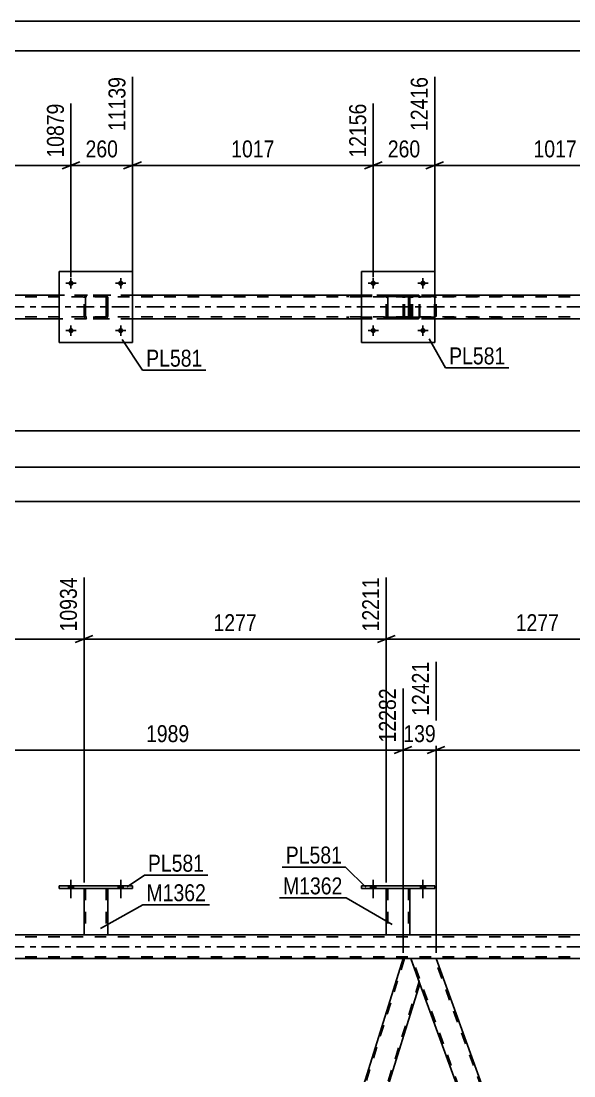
# Model space of a CAD drawing. Header units: millimetres. Extents: x 0 to 841, y 0 to 594.
# Drawn here: x 476.1 to 569.5, y 415.7 to 594 of the extents above; entities that cross this region are included whole.
import ezdxf

# ---------------------------------------------------------------- set-up
doc = ezdxf.new("R2010")
doc.units = ezdxf.units.MM
doc.linetypes.add('DXK_LINE_DOT2', pattern=[3.9198, 1.9599, -1.9599])
doc.linetypes.add('DXK_LINE_DOT3', pattern=[5.9187, 2.979, -0.9799, 0.9799, -0.9799])
doc.styles.add('Arial Narrow', font='ARIALN.TTF', dxfattribs={"height": 0.2})

# ---------------------------------------------------------------- blocks, each defined once
blk = doc.blocks.new('Unknown-103609051-1133')
at = {"color": 5, "linetype": 'Continuous'}
for p, q in [((841, 594), (0, 594)), ((836, 589), (5, 589))]:
    blk.add_line(p, q, dxfattribs=at)
blk = doc.blocks.new('Bolt-103609051-5529 - 5463')
at = {"linetype": 'Continuous'}
for points in [[(536.06, 541.69, -1), (535.18, 541.69, -1)], [(544.46, 541.69, -1), (543.58, 541.69, -1)]]:
    blk.add_hatch(color=1, dxfattribs=at).paths.add_polyline_path(points)
at = {"color": 1, "linetype": 'Continuous'}
for p, q in [((535.62, 542.57), (535.62, 540.81)), ((544.02, 542.57), (544.02, 540.81)), ((534.74, 541.69), (536.5, 541.69)), ((543.14, 541.69), (544.9, 541.69))]:
    blk.add_line(p, q, dxfattribs=at)
blk = doc.blocks.new('Bolt-103609051-5528 - 5463')
at = {"linetype": 'Continuous'}
for points in [[(536.06, 549.69, -1), (535.18, 549.69, -1)], [(544.46, 549.69, -1), (543.58, 549.69, -1)]]:
    blk.add_hatch(color=1, dxfattribs=at).paths.add_polyline_path(points)
at = {"color": 1, "linetype": 'Continuous'}
for p, q in [((534.74, 549.69), (536.5, 549.69)), ((535.62, 550.57), (535.62, 548.81)), ((543.14, 549.69), (544.9, 549.69)), ((544.02, 550.57), (544.02, 548.81))]:
    blk.add_line(p, q, dxfattribs=at)
blk = doc.blocks.new('Bolt-103609051-5530 - 5463')
at = {"linetype": 'Continuous'}
for points in [[(484.98, 549.69, -1), (484.1, 549.69, -1)], [(493.38, 549.69, -1), (492.5, 549.69, -1)]]:
    blk.add_hatch(color=1, dxfattribs=at).paths.add_polyline_path(points)
at = {"color": 1, "linetype": 'Continuous'}
for p, q in [((483.66, 549.69), (485.42, 549.69)), ((484.54, 550.57), (484.54, 548.81)), ((492.06, 549.69), (493.82, 549.69)), ((492.94, 550.57), (492.94, 548.81))]:
    blk.add_line(p, q, dxfattribs=at)
blk = doc.blocks.new('Bolt-103609051-5531 - 5463')
at = {"linetype": 'Continuous'}
for points in [[(484.98, 541.69, -1), (484.1, 541.69, -1)], [(493.38, 541.69, -1), (492.5, 541.69, -1)]]:
    blk.add_hatch(color=1, dxfattribs=at).paths.add_polyline_path(points)
at = {"color": 1, "linetype": 'Continuous'}
for p, q in [((484.54, 542.57), (484.54, 540.81)), ((492.94, 542.57), (492.94, 540.81)), ((483.66, 541.69), (485.42, 541.69)), ((492.06, 541.69), (493.82, 541.69))]:
    blk.add_line(p, q, dxfattribs=at)
blk = doc.blocks.new('Part-103609051-5641 - 5463')
at = {"color": 7, "linetype": 'DXK_LINE_DOT2'}
for p, q in [((543.25, 547.69), (531.09, 547.69)), ((543.25, 547.45), (531.09, 547.45)), ((540.69, 547.4), (540.65, 547.21)), ((540.92, 547.3), (540.98, 547.38)), ((541.15, 547.69), (540.96, 547.66)), ((540.98, 547.38), (541.06, 547.43)), ((541.06, 547.43), (541.15, 547.45)), ((541.97, 547.45), (541.97, 547.69)), ((543.35, 547.66), (543.25, 547.69)), ((543.25, 547.45), (543.3, 547.43)), ((543.3, 547.43), (543.34, 547.38)), ((543.34, 547.38), (543.37, 547.3)), ((543.44, 547.55), (543.35, 547.66)), ((543.5, 547.4), (543.44, 547.55)), ((543.52, 547.21), (543.5, 547.4)), ((540.65, 544.17), (540.65, 547.21)), ((540.9, 547.21), (540.92, 547.3)), ((540.9, 544.17), (540.9, 547.21)), ((543.37, 547.3), (543.38, 547.21)), ((543.38, 544.17), (543.38, 547.21)), ((543.52, 544.17), (543.52, 547.21)), ((543.25, 543.93), (531.09, 543.93)), ((540.65, 544.17), (540.69, 543.99)), ((540.92, 544.08), (540.9, 544.17)), ((540.98, 544), (540.92, 544.08)), ((541.06, 543.95), (540.98, 544)), ((541.15, 543.93), (541.06, 543.95)), ((541.97, 543.69), (541.97, 543.93)), ((543.3, 543.95), (543.25, 543.93)), ((543.34, 544), (543.3, 543.95)), ((543.37, 544.08), (543.34, 544)), ((543.35, 543.73), (543.44, 543.83)), ((543.38, 544.17), (543.37, 544.08)), ((543.44, 543.83), (543.5, 543.99)), ((543.5, 543.99), (543.52, 544.17)), ((543.25, 543.69), (531.09, 543.69)), ((540.96, 543.73), (541.15, 543.69)), ((543.25, 543.69), (543.35, 543.73))]:
    blk.add_line(p, q, dxfattribs=at)
for centre, start, end in [((541.14, 547.2), 111.194, 156.1505), ((541.14, 544.19), 203.8495, 248.806)]:
    blk.add_arc(centre, 0.492, start, end, dxfattribs=at)
blk = doc.blocks.new('Part-103609051-5609 - 5463')
at = {"color": 2, "linetype": 'Continuous'}
for p, q in [((533.62, 551.69), (533.62, 539.69)), ((533.62, 551.69), (546.02, 551.69)), ((546.02, 551.69), (546.02, 539.69)), ((533.62, 539.69), (546.02, 539.69))]:
    blk.add_line(p, q, dxfattribs=at)
blk = doc.blocks.new('Part-103609051-5610 - 5463')
at = {"color": 7, "linetype": 'DXK_LINE_DOT2'}
for p, q in [((537.82, 547.21), (537.86, 547.4)), ((537.86, 547.4), (537.82, 547.21)), ((538.08, 547.3), (538.13, 547.38)), ((538.13, 547.38), (538.08, 547.3)), ((538.12, 547.66), (538.3, 547.69)), ((538.3, 547.69), (538.12, 547.66)), ((538.13, 547.38), (538.21, 547.43)), ((538.21, 547.43), (538.13, 547.38)), ((538.3, 547.45), (538.21, 547.43)), ((541.34, 547.69), (538.3, 547.69)), ((541.34, 547.45), (538.3, 547.45)), ((541.34, 547.69), (541.52, 547.66)), ((541.52, 547.66), (541.34, 547.69)), ((541.34, 547.45), (541.43, 547.43)), ((541.43, 547.43), (541.51, 547.38)), ((541.51, 547.38), (541.43, 547.43)), ((541.51, 547.38), (541.56, 547.3)), ((541.56, 547.3), (541.51, 547.38)), ((541.78, 547.4), (541.82, 547.21)), ((541.82, 547.21), (541.78, 547.4)), ((537.82, 544.17), (537.82, 547.21)), ((537.82, 547.21), (537.82, 547.21)), ((537.82, 544.17), (537.82, 547.21)), ((538.06, 547.21), (538.08, 547.3)), ((538.08, 547.3), (538.06, 547.21)), ((538.06, 544.17), (538.06, 547.21)), ((538.06, 547.21), (538.06, 547.21)), ((538.06, 547.21), (538.06, 544.17)), ((541.56, 547.3), (541.58, 547.21)), ((541.58, 547.21), (541.56, 547.3)), ((541.58, 544.17), (541.58, 547.21)), ((541.58, 547.21), (541.58, 547.21)), ((541.58, 547.21), (541.58, 544.17)), ((541.82, 544.17), (541.82, 547.21)), ((541.82, 547.21), (541.82, 547.21)), ((541.82, 547.21), (541.82, 544.17)), ((537.82, 544.17), (537.82, 544.17)), ((537.86, 543.99), (537.82, 544.17)), ((537.82, 544.17), (537.86, 543.99)), ((538.06, 544.17), (538.06, 544.17)), ((538.08, 544.08), (538.06, 544.17)), ((538.06, 544.17), (538.08, 544.08)), ((538.13, 544), (538.08, 544.08)), ((538.08, 544.08), (538.13, 544)), ((538.21, 543.95), (538.13, 544)), ((538.13, 544), (538.21, 543.95)), ((538.3, 543.93), (538.21, 543.95)), ((541.34, 543.93), (538.3, 543.93)), ((541.43, 543.95), (541.34, 543.93)), ((541.51, 544), (541.43, 543.95)), ((541.43, 543.95), (541.51, 544)), ((541.56, 544.08), (541.51, 544)), ((541.51, 544), (541.56, 544.08)), ((541.58, 544.17), (541.56, 544.08)), ((541.56, 544.08), (541.58, 544.17)), ((541.58, 544.17), (541.58, 544.17)), ((541.82, 544.17), (541.78, 543.99)), ((541.78, 543.99), (541.82, 544.17)), ((541.82, 544.17), (541.82, 544.17)), ((538.3, 543.69), (538.12, 543.73)), ((538.12, 543.73), (538.3, 543.69)), ((541.34, 543.69), (538.3, 543.69)), ((541.52, 543.73), (541.34, 543.69)), ((541.34, 543.69), (541.52, 543.73))]:
    blk.add_line(p, q, dxfattribs=at)
at = {"color": 7, "linetype": 'DXK_LINE_DOT3'}
blk.add_line((539.82, 545.69), (539.82, 545.69), dxfattribs=at)
at = {"color": 7, "linetype": 'DXK_LINE_DOT2'}
for centre, start, end in [((538.3, 547.21), 112.5, 157.5), ((538.3, 547.21), 112.5, 157.5), ((541.34, 547.21), 22.5, 67.5), ((541.34, 547.21), 22.5, 67.5), ((538.3, 544.17), 202.5, 247.5), ((538.3, 544.17), 202.5, 247.5), ((541.34, 544.17), 292.5, 337.5), ((541.34, 544.17), 292.5, 337.5)]:
    blk.add_arc(centre, 0.48, start, end, dxfattribs=at)
blk = doc.blocks.new('Part-103609051-5615 - 5463')
at = {"color": 2, "linetype": 'Continuous'}
for p, q in [((482.54, 551.69), (482.54, 539.69)), ((482.54, 551.69), (494.94, 551.69)), ((494.94, 551.69), (494.94, 539.69)), ((482.54, 539.69), (494.94, 539.69))]:
    blk.add_line(p, q, dxfattribs=at)
blk = doc.blocks.new('Part-103609051-5616 - 5463')
at = {"color": 7, "linetype": 'DXK_LINE_DOT2'}
for p, q in [((486.74, 547.21), (486.78, 547.4)), ((486.78, 547.4), (486.74, 547.21)), ((487, 547.3), (487.05, 547.38)), ((487.05, 547.38), (487, 547.3)), ((487.04, 547.66), (487.22, 547.69)), ((487.22, 547.69), (487.04, 547.66)), ((487.05, 547.38), (487.13, 547.43)), ((487.13, 547.43), (487.05, 547.38)), ((487.22, 547.45), (487.13, 547.43)), ((490.26, 547.69), (487.22, 547.69)), ((490.26, 547.45), (487.22, 547.45)), ((490.26, 547.69), (490.44, 547.66)), ((490.44, 547.66), (490.26, 547.69)), ((490.26, 547.45), (490.35, 547.43)), ((490.35, 547.43), (490.43, 547.38)), ((490.43, 547.38), (490.35, 547.43)), ((490.43, 547.38), (490.48, 547.3)), ((490.48, 547.3), (490.43, 547.38)), ((490.7, 547.4), (490.74, 547.21)), ((490.74, 547.21), (490.7, 547.4)), ((486.74, 544.17), (486.74, 547.21)), ((486.74, 547.21), (486.74, 547.21)), ((486.74, 544.17), (486.74, 547.21)), ((486.98, 547.21), (487, 547.3)), ((487, 547.3), (486.98, 547.21)), ((486.98, 544.17), (486.98, 547.21)), ((486.98, 547.21), (486.98, 547.21)), ((486.98, 547.21), (486.98, 544.17)), ((490.48, 547.3), (490.5, 547.21)), ((490.5, 547.21), (490.48, 547.3)), ((490.5, 544.17), (490.5, 547.21)), ((490.5, 547.21), (490.5, 547.21)), ((490.5, 547.21), (490.5, 544.17)), ((490.74, 544.17), (490.74, 547.21)), ((490.74, 547.21), (490.74, 547.21)), ((490.74, 547.21), (490.74, 544.17)), ((486.74, 544.17), (486.74, 544.17)), ((486.78, 543.99), (486.74, 544.17)), ((486.74, 544.17), (486.78, 543.99)), ((486.98, 544.17), (486.98, 544.17)), ((487, 544.08), (486.98, 544.17)), ((486.98, 544.17), (487, 544.08)), ((487.05, 544), (487, 544.08)), ((487, 544.08), (487.05, 544)), ((487.13, 543.95), (487.05, 544)), ((487.05, 544), (487.13, 543.95)), ((487.22, 543.93), (487.13, 543.95)), ((490.26, 543.93), (487.22, 543.93)), ((490.35, 543.95), (490.26, 543.93)), ((490.43, 544), (490.35, 543.95)), ((490.35, 543.95), (490.43, 544)), ((490.48, 544.08), (490.43, 544)), ((490.43, 544), (490.48, 544.08)), ((490.5, 544.17), (490.48, 544.08)), ((490.48, 544.08), (490.5, 544.17)), ((490.5, 544.17), (490.5, 544.17)), ((490.74, 544.17), (490.7, 543.99)), ((490.7, 543.99), (490.74, 544.17)), ((490.74, 544.17), (490.74, 544.17)), ((487.22, 543.69), (487.04, 543.73)), ((487.04, 543.73), (487.22, 543.69)), ((490.26, 543.69), (487.22, 543.69)), ((490.44, 543.73), (490.26, 543.69)), ((490.26, 543.69), (490.44, 543.73))]:
    blk.add_line(p, q, dxfattribs=at)
at = {"color": 7, "linetype": 'DXK_LINE_DOT3'}
blk.add_line((488.74, 545.69), (488.74, 545.69), dxfattribs=at)
at = {"color": 7, "linetype": 'DXK_LINE_DOT2'}
for centre, start, end in [((487.22, 547.21), 112.5, 157.5), ((487.22, 547.21), 112.5, 157.5), ((490.26, 547.21), 22.5, 67.5), ((490.26, 547.21), 22.5, 67.5), ((487.22, 544.17), 202.5, 247.5), ((487.22, 544.17), 202.5, 247.5), ((490.26, 544.17), 292.5, 337.5), ((490.26, 544.17), 292.5, 337.5)]:
    blk.add_arc(centre, 0.48, start, end, dxfattribs=at)
blk = doc.blocks.new('Part-103609051-5670 - 5463')
at = {"color": 7, "linetype": 'DXK_LINE_DOT2'}
for p, q in [((542.01, 547.4), (541.97, 547.21)), ((542.24, 547.3), (542.3, 547.38)), ((542.48, 547.69), (542.29, 547.66)), ((542.3, 547.38), (542.38, 547.43)), ((542.38, 547.43), (542.48, 547.45)), ((557.47, 547.69), (542.48, 547.69)), ((557.47, 547.45), (542.48, 547.45)), ((545.91, 547.66), (545.72, 547.69)), ((545.72, 547.45), (545.81, 547.43)), ((545.81, 547.43), (545.9, 547.38)), ((545.9, 547.38), (545.95, 547.3)), ((546.2, 547.35), (546.19, 547.4)), ((546.23, 547.21), (546.2, 547.35)), ((541.97, 544.17), (541.97, 547.21)), ((542.23, 547.21), (542.24, 547.3)), ((542.23, 544.17), (542.23, 547.21)), ((545.95, 547.3), (545.97, 547.21)), ((545.97, 544.17), (545.97, 547.21)), ((546.23, 544.17), (546.23, 547.21)), ((541.97, 544.17), (542.01, 543.99)), ((542.24, 544.08), (542.23, 544.17)), ((542.3, 544), (542.24, 544.08)), ((542.38, 543.95), (542.3, 544)), ((542.48, 543.93), (542.38, 543.95)), ((557.47, 543.93), (542.48, 543.93)), ((545.81, 543.95), (545.72, 543.93)), ((545.9, 544), (545.81, 543.95)), ((545.95, 544.08), (545.9, 544)), ((545.97, 544.17), (545.95, 544.08)), ((546.19, 543.99), (546.21, 544.09)), ((546.21, 544.09), (546.23, 544.17)), ((542.29, 543.73), (542.48, 543.69)), ((557.47, 543.69), (542.48, 543.69)), ((545.72, 543.69), (545.91, 543.73))]:
    blk.add_line(p, q, dxfattribs=at)
for centre, start, end in [((542.46, 547.19), 110.7583, 155.6801), ((545.74, 547.19), 24.3199, 69.2417), ((542.46, 544.19), 204.3199, 249.2417)]:
    blk.add_arc(centre, 0.496, start, end, dxfattribs=at)
blk = doc.blocks.new('Part-103609051-5702 - 5463')
at = {"color": 7, "linetype": 'DXK_LINE_DOT2'}
for p, q in [((608.1, 547.37), (106.7, 547.37)), ((597.1, 547.69), (176.06, 547.69)), ((494.94, 547.69), (482.54, 547.69)), ((546.02, 547.69), (533.62, 547.69)), ((608.1, 544.01), (106.7, 544.01)), ((494.94, 543.69), (482.54, 543.69)), ((546.02, 543.69), (533.62, 543.69))]:
    blk.add_line(p, q, dxfattribs=at)
at = {"color": 2, "linetype": 'Continuous'}
for p, q in [((482.54, 547.69), (443.86, 547.69)), ((533.62, 547.69), (494.94, 547.69)), ((584.7, 547.69), (546.02, 547.69)), ((482.54, 543.69), (443.86, 543.69)), ((533.62, 543.69), (494.94, 543.69)), ((584.7, 543.69), (546.02, 543.69))]:
    blk.add_line(p, q, dxfattribs=at)
at = {"color": 7, "linetype": 'DXK_LINE_DOT3'}
blk.add_line((106.7, 545.69), (608.1, 545.69), dxfattribs=at)
blk = doc.blocks.new('Part-103609051-3902 - 3646')
at = {"color": 2, "linetype": 'Continuous'}
for p, q in [((482.54, 447.85), (482.54, 447.37)), ((494.94, 447.85), (482.54, 447.85)), ((494.94, 447.37), (494.94, 447.85)), ((482.54, 447.37), (494.94, 447.37))]:
    blk.add_line(p, q, dxfattribs=at)
blk = doc.blocks.new('Bolt-103609051-3690 - 3646')
at = {"linetype": 'Continuous'}
for points in [[(484.1, 447.37), (484.98, 447.37), (484.98, 447.85), (484.1, 447.85)], [(492.5, 447.37), (493.38, 447.37), (493.38, 447.85), (492.5, 447.85)]]:
    blk.add_hatch(color=1, dxfattribs=at).paths.add_polyline_path(points)
at = {"color": 1, "linetype": 'Continuous'}
for p, q in [((484.1, 447.85), (484.1, 447.37)), ((484.54, 448.85), (484.54, 445.73)), ((484.98, 447.85), (484.98, 447.37)), ((492.5, 447.85), (492.5, 447.37)), ((492.94, 448.85), (492.94, 445.73)), ((493.38, 447.85), (493.38, 447.37))]:
    blk.add_line(p, q, dxfattribs=at)
blk = doc.blocks.new('Bolt-103609051-3691 - 3646')
at = {"linetype": 'Continuous'}
for points in [[(484.1, 447.37), (484.98, 447.37), (484.98, 447.85), (484.1, 447.85)], [(492.5, 447.37), (493.38, 447.37), (493.38, 447.85), (492.5, 447.85)]]:
    blk.add_hatch(color=1, dxfattribs=at).paths.add_polyline_path(points)
at = {"color": 1, "linetype": 'Continuous'}
for p, q in [((484.1, 447.85), (484.1, 447.37)), ((484.54, 448.85), (484.54, 445.73)), ((484.98, 447.85), (484.98, 447.37)), ((492.5, 447.85), (492.5, 447.37)), ((492.94, 448.85), (492.94, 445.73)), ((493.38, 447.85), (493.38, 447.37))]:
    blk.add_line(p, q, dxfattribs=at)
blk = doc.blocks.new('Bolt-103609051-3692 - 3646')
at = {"linetype": 'Continuous'}
for points in [[(535.18, 447.37), (536.06, 447.37), (536.06, 447.85), (535.18, 447.85)], [(543.58, 447.37), (544.46, 447.37), (544.46, 447.85), (543.58, 447.85)]]:
    blk.add_hatch(color=1, dxfattribs=at).paths.add_polyline_path(points)
at = {"color": 1, "linetype": 'Continuous'}
for p, q in [((535.18, 447.85), (535.18, 447.37)), ((535.62, 448.85), (535.62, 445.73)), ((536.06, 447.85), (536.06, 447.37)), ((543.58, 447.85), (543.58, 447.37)), ((544.02, 448.85), (544.02, 445.73)), ((544.46, 447.85), (544.46, 447.37))]:
    blk.add_line(p, q, dxfattribs=at)
blk = doc.blocks.new('Part-103609051-3757 - 3646')
at = {"color": 7, "linetype": 'DXK_LINE_DOT2'}
for p, q in [((537.82, 447.38), (541.82, 447.38)), ((537.82, 447.37), (537.82, 447.38)), ((537.82, 447.38), (537.82, 447.37)), ((538.06, 447.38), (538.06, 439.53)), ((541.58, 447.38), (541.58, 439.53)), ((541.82, 447.38), (541.82, 447.37)), ((541.82, 447.37), (541.82, 447.38)), ((541.52, 439.53), (541.56, 439.53)), ((541.52, 439.53), (541.56, 439.53)), ((541.56, 439.53), (541.58, 439.53)), ((541.56, 439.53), (541.58, 439.53))]:
    blk.add_line(p, q, dxfattribs=at)
at = {"color": 2, "linetype": 'Continuous'}
for p, q in [((537.82, 447.37), (537.82, 439.53)), ((541.82, 447.37), (541.82, 439.53)), ((537.82, 439.53), (541.82, 439.53))]:
    blk.add_line(p, q, dxfattribs=at)
blk = doc.blocks.new('Part-103609051-3762 - 3646')
at = {"color": 2, "linetype": 'Continuous'}
for p, q in [((533.62, 447.85), (533.62, 447.37)), ((546.02, 447.85), (533.62, 447.85)), ((546.02, 447.37), (546.02, 447.85)), ((533.62, 447.37), (546.02, 447.37))]:
    blk.add_line(p, q, dxfattribs=at)
blk = doc.blocks.new('Bolt-103609051-3815 - 3646')
at = {"linetype": 'Continuous'}
for points in [[(535.18, 447.37), (536.06, 447.37), (536.06, 447.85), (535.18, 447.85)], [(543.58, 447.37), (544.46, 447.37), (544.46, 447.85), (543.58, 447.85)]]:
    blk.add_hatch(color=1, dxfattribs=at).paths.add_polyline_path(points)
at = {"color": 1, "linetype": 'Continuous'}
for p, q in [((535.18, 447.85), (535.18, 447.37)), ((535.62, 448.85), (535.62, 445.73)), ((536.06, 447.85), (536.06, 447.37)), ((543.58, 447.85), (543.58, 447.37)), ((544.02, 448.85), (544.02, 445.73)), ((544.46, 447.85), (544.46, 447.37))]:
    blk.add_line(p, q, dxfattribs=at)
blk = doc.blocks.new('Part-103609051-3860 - 3646')
at = {"color": 2, "linetype": 'Continuous'}
for p, q in [((461.09, 435.53), (456.84, 435.53)), ((503.46, 319.13), (461.09, 435.53)), ((499.2, 319.13), (458.38, 431.28))]:
    blk.add_line(p, q, dxfattribs=at)
at = {"color": 7, "linetype": 'DXK_LINE_DOT2'}
for p, q in [((456.84, 435.53), (458.38, 431.28)), ((501.21, 314.31), (457.09, 435.53)), ((504.96, 314.31), (460.84, 435.53)), ((500.96, 314.31), (499.2, 319.13)), ((505.21, 314.31), (503.46, 319.13)), ((505.21, 314.31), (500.96, 314.31))]:
    blk.add_line(p, q, dxfattribs=at)
blk = doc.blocks.new('Part-103609051-3897 - 3646')
at = {"color": 7, "linetype": 'DXK_LINE_DOT2'}
for p, q in [((486.74, 447.38), (490.74, 447.38)), ((486.74, 447.37), (486.74, 447.38)), ((486.74, 447.38), (486.74, 447.37)), ((486.98, 447.38), (486.98, 439.53)), ((490.5, 447.38), (490.5, 439.53)), ((490.74, 447.38), (490.74, 447.37)), ((490.74, 447.37), (490.74, 447.38)), ((490.44, 439.53), (490.48, 439.53)), ((490.44, 439.53), (490.48, 439.53)), ((490.48, 439.53), (490.5, 439.53)), ((490.48, 439.53), (490.5, 439.53))]:
    blk.add_line(p, q, dxfattribs=at)
at = {"color": 2, "linetype": 'Continuous'}
for p, q in [((486.74, 447.37), (486.74, 439.53)), ((490.74, 447.37), (490.74, 439.53)), ((486.74, 439.53), (490.74, 439.53))]:
    blk.add_line(p, q, dxfattribs=at)
blk = doc.blocks.new('Part-103609051-4056 - 3646')
at = {"color": 2, "linetype": 'Continuous'}
for p, q in [((546.23, 435.53), (541.97, 435.53)), ((589.08, 317.78), (546.23, 435.53)), ((586.09, 314.31), (543.52, 431.28))]:
    blk.add_line(p, q, dxfattribs=at)
at = {"color": 7, "linetype": 'DXK_LINE_DOT2'}
for p, q in [((541.97, 435.53), (543.52, 431.28)), ((586.35, 314.31), (542.23, 435.53)), ((590.09, 314.31), (545.97, 435.53)), ((590.35, 314.31), (589.08, 317.78)), ((586.09, 314.31), (590.35, 314.31))]:
    blk.add_line(p, q, dxfattribs=at)
blk = doc.blocks.new('Part-103609051-4061 - 3646')
at = {"color": 7, "linetype": 'DXK_LINE_DOT2'}
for p, q in [((540.9, 435.53), (504.08, 317.41)), ((543.38, 431.66), (506.8, 314.31)), ((504.37, 319.13), (503.95, 317.78)), ((505.21, 314.31), (503.95, 317.78)), ((508.56, 319.13), (507.06, 314.31)), ((507.06, 314.31), (505.21, 314.31))]:
    blk.add_line(p, q, dxfattribs=at)
at = {"color": 2, "linetype": 'Continuous'}
for p, q in [((540.65, 435.53), (504.37, 319.13)), ((541.97, 435.53), (540.65, 435.53)), ((543.52, 431.28), (541.97, 435.53)), ((543.52, 431.28), (508.56, 319.13))]:
    blk.add_line(p, q, dxfattribs=at)
blk = doc.blocks.new('Part-103609051-4077 - 3646')
at = {"color": 2, "linetype": 'Continuous'}
for p, q in [((486.74, 439.53), (106.7, 439.53)), ((537.82, 439.53), (490.74, 439.53)), ((588.9, 439.53), (541.82, 439.53)), ((540.65, 435.53), (461.09, 435.53)), ((608.1, 435.53), (546.23, 435.53))]:
    blk.add_line(p, q, dxfattribs=at)
at = {"color": 7, "linetype": 'DXK_LINE_DOT2'}
for p, q in [((608.1, 439.21), (106.7, 439.21)), ((490.74, 439.53), (486.74, 439.53)), ((541.82, 439.53), (537.82, 439.53)), ((608.1, 435.85), (106.7, 435.85)), ((546.23, 435.53), (200.11, 435.53)), ((546.23, 435.53), (540.65, 435.53))]:
    blk.add_line(p, q, dxfattribs=at)
at = {"color": 7, "linetype": 'DXK_LINE_DOT3'}
blk.add_line((106.7, 437.53), (608.1, 437.53), dxfattribs=at)
blk = doc.blocks.new('StraightDimension-103609051-6337 - 5463')
at = {"color": 7, "linetype": 'Continuous'}
blk.add_line((64.78, 518.63), (771.24, 518.63), dxfattribs=at)
blk = doc.blocks.new('StraightDimension-103609051-6400 - 5463')
at = {"color": 7, "linetype": 'Continuous'}
blk.add_line((64.78, 524.72), (714.71, 524.72), dxfattribs=at)
blk = doc.blocks.new('StraightDimension-103609051-6358 - 5463')
at = {"color": 7, "linetype": 'Continuous'}
blk.add_line((64.14, 512.8), (771.24, 512.8), dxfattribs=at)
blk = doc.blocks.new('StraightDimension-103609051-14795 - 5463')
at = {"color": 7, "linetype": 'Continuous'}
for p, q in [((546.02, 548.69), (546.02, 584.56)), ((586.7, 550.69), (586.7, 580.06)), ((547.52, 570.22), (544.52, 569.02)), ((546.02, 569.62), (586.7, 569.62)), ((585.2, 569.02), (588.2, 570.22))]:
    blk.add_line(p, q, dxfattribs=at)
at = {"color": 0, "linetype": 'Continuous'}
blk.add_wipeout([(586.1, 580.66), (581.9, 580.66), (581.9, 570.32), (586.1, 570.32)], dxfattribs=at)
at = {"color": 0}
blk.add_wipeout([(570.62, 570.37), (570.62, 574.57), (562.1, 574.57), (562.1, 570.37)], dxfattribs=at)
at = {"color": 3, "linetype": 'Continuous', "style": 'Arial Narrow'}
blk.add_text('13433', height=2.863, rotation=90.0002, dxfattribs=at).set_placement((585.5, 570.92))
at = {"color": 3, "style": 'Arial Narrow'}
blk.add_text('1017', height=2.863, dxfattribs=at).set_placement((562.7, 570.97))
blk = doc.blocks.new('StraightDimension-103609051-14796 - 5463')
at = {"color": 7, "linetype": 'Continuous'}
for p, q in [((546.02, 548.69), (546.02, 584.56)), ((535.62, 550.69), (535.62, 580.06)), ((534.12, 569.02), (537.12, 570.22)), ((535.62, 569.62), (546.02, 569.62)), ((547.52, 570.22), (544.52, 569.02))]:
    blk.add_line(p, q, dxfattribs=at)
at = {"color": 0}
blk.add_wipeout([(544.16, 570.37), (544.16, 574.57), (537.48, 574.57), (537.48, 570.37)], dxfattribs=at)
at = {"color": 3, "style": 'Arial Narrow'}
blk.add_text('260', height=2.863, dxfattribs=at).set_placement((538.08, 570.97))
at = {"color": 0, "linetype": 'Continuous'}
blk.add_wipeout([(545.42, 585.16), (541.22, 585.16), (541.22, 574.82), (545.42, 574.82)], dxfattribs=at)
at = {"color": 3, "linetype": 'Continuous', "style": 'Arial Narrow'}
blk.add_text('12416', height=2.863, rotation=90.0002, dxfattribs=at).set_placement((544.82, 575.42))
blk = doc.blocks.new('StraightDimension-103609051-14797 - 5463')
at = {"color": 7, "linetype": 'Continuous'}
for p, q in [((494.94, 548.69), (494.94, 584.56)), ((535.62, 550.69), (535.62, 580.06)), ((496.44, 570.22), (493.44, 569.02)), ((494.94, 569.62), (535.62, 569.62)), ((534.12, 569.02), (537.12, 570.22))]:
    blk.add_line(p, q, dxfattribs=at)
at = {"color": 0, "linetype": 'Continuous'}
blk.add_wipeout([(535.02, 580.66), (530.82, 580.66), (530.82, 570.32), (535.02, 570.32)], dxfattribs=at)
at = {"color": 0}
blk.add_wipeout([(519.54, 570.37), (519.54, 574.57), (511.02, 574.57), (511.02, 570.37)], dxfattribs=at)
at = {"color": 3, "linetype": 'Continuous', "style": 'Arial Narrow'}
blk.add_text('12156', height=2.863, rotation=90.0002, dxfattribs=at).set_placement((534.42, 570.92))
at = {"color": 3, "style": 'Arial Narrow'}
blk.add_text('1017', height=2.863, dxfattribs=at).set_placement((511.62, 570.97))
blk = doc.blocks.new('StraightDimension-103609051-14798 - 5463')
at = {"color": 7, "linetype": 'Continuous'}
for p, q in [((494.94, 548.69), (494.94, 584.56)), ((484.54, 550.69), (484.54, 580.06)), ((483.04, 569.02), (486.04, 570.22)), ((484.54, 569.62), (494.94, 569.62)), ((496.44, 570.22), (493.44, 569.02))]:
    blk.add_line(p, q, dxfattribs=at)
at = {"color": 0}
blk.add_wipeout([(493.08, 570.37), (493.08, 574.57), (486.4, 574.57), (486.4, 570.37)], dxfattribs=at)
at = {"color": 3, "style": 'Arial Narrow'}
blk.add_text('260', height=2.863, dxfattribs=at).set_placement((487, 570.97))
at = {"color": 0, "linetype": 'Continuous'}
blk.add_wipeout([(494.34, 585.16), (490.14, 585.16), (490.14, 574.82), (494.34, 574.82)], dxfattribs=at)
at = {"color": 3, "linetype": 'Continuous', "style": 'Arial Narrow'}
blk.add_text('11139', height=2.863, rotation=90.0002, dxfattribs=at).set_placement((493.74, 575.42))
blk = doc.blocks.new('StraightDimension-103609051-14799 - 5463')
at = {"color": 7, "linetype": 'Continuous'}
for p, q in [((443.86, 548.69), (443.86, 582.74)), ((484.54, 550.69), (484.54, 580.06)), ((445.36, 570.22), (442.36, 569.02)), ((443.86, 569.62), (484.54, 569.62)), ((483.04, 569.02), (486.04, 570.22))]:
    blk.add_line(p, q, dxfattribs=at)
at = {"color": 0, "linetype": 'Continuous'}
blk.add_wipeout([(483.94, 580.66), (479.74, 580.66), (479.74, 570.32), (483.94, 570.32)], dxfattribs=at)
at = {"color": 0}
blk.add_wipeout([(468.46, 570.37), (468.46, 574.57), (459.94, 574.57), (459.94, 570.37)], dxfattribs=at)
at = {"color": 3, "linetype": 'Continuous', "style": 'Arial Narrow'}
blk.add_text('10879', height=2.863, rotation=90.0002, dxfattribs=at).set_placement((483.34, 570.92))
at = {"color": 3, "style": 'Arial Narrow'}
blk.add_text('1017', height=2.863, dxfattribs=at).set_placement((460.54, 570.97))
blk = doc.blocks.new('StraightDimension-103609051-14123 - 3646')
at = {"color": 7, "linetype": 'Continuous'}
for p, q in [((537.82, 448.38), (537.82, 499.98)), ((588.9, 448.38), (588.9, 499.98)), ((539.32, 490.14), (536.32, 488.94)), ((537.82, 489.54), (588.9, 489.54)), ((587.4, 488.94), (590.4, 490.14))]:
    blk.add_line(p, q, dxfattribs=at)
at = {"color": 0, "linetype": 'Continuous'}
blk.add_wipeout([(588.3, 500.58), (584.1, 500.58), (584.1, 490.24), (588.3, 490.24)], dxfattribs=at)
at = {"color": 0}
blk.add_wipeout([(567.62, 490.29), (567.62, 494.49), (559.1, 494.49), (559.1, 490.29)], dxfattribs=at)
at = {"color": 3, "linetype": 'Continuous', "style": 'Arial Narrow'}
blk.add_text('13488', height=2.863, rotation=90.0002, dxfattribs=at).set_placement((587.7, 490.84))
at = {"color": 3, "style": 'Arial Narrow'}
blk.add_text('1277', height=2.863, dxfattribs=at).set_placement((559.7, 490.89))
blk = doc.blocks.new('StraightDimension-103609051-13825 - 3646')
at = {"color": 7, "linetype": 'Continuous'}
for p, q in [((546.23, 436.53), (546.23, 485.72)), ((608.1, 440.53), (608.1, 481.22)), ((547.73, 471.38), (544.73, 470.18)), ((546.23, 470.78), (608.1, 470.78)), ((606.6, 470.18), (609.6, 471.38))]:
    blk.add_line(p, q, dxfattribs=at)
at = {"color": 0, "linetype": 'Continuous'}
blk.add_wipeout([(607.5, 481.82), (603.3, 481.82), (603.3, 471.48), (607.5, 471.48)], dxfattribs=at)
at = {"color": 0}
blk.add_wipeout([(581.42, 471.53), (581.42, 475.73), (572.91, 475.73), (572.91, 471.53)], dxfattribs=at)
at = {"color": 3, "linetype": 'Continuous', "style": 'Arial Narrow'}
blk.add_text('13968', height=2.863, rotation=90.0002, dxfattribs=at).set_placement((606.9, 472.08))
at = {"color": 3, "style": 'Arial Narrow'}
blk.add_text('1547', height=2.863, dxfattribs=at).set_placement((573.51, 472.13))
blk = doc.blocks.new('StraightDimension-103609051-13826 - 3646')
at = {"color": 7, "linetype": 'Continuous'}
for p, q in [((546.23, 436.53), (546.23, 485.72)), ((540.65, 436.53), (540.65, 481.22)), ((539.15, 470.18), (542.15, 471.38)), ((540.65, 470.78), (546.23, 470.78)), ((547.73, 471.38), (544.73, 470.18))]:
    blk.add_line(p, q, dxfattribs=at)
at = {"color": 0}
blk.add_wipeout([(546.78, 471.53), (546.78, 475.73), (540.1, 475.73), (540.1, 471.53)], dxfattribs=at)
at = {"color": 3, "style": 'Arial Narrow'}
blk.add_text('139', height=2.863, dxfattribs=at).set_placement((540.7, 472.13))
at = {"color": 0, "linetype": 'Continuous'}
blk.add_wipeout([(545.63, 486.32), (541.43, 486.32), (541.43, 475.98), (545.63, 475.98)], dxfattribs=at)
at = {"color": 3, "linetype": 'Continuous', "style": 'Arial Narrow'}
blk.add_text('12421', height=2.863, rotation=90.0002, dxfattribs=at).set_placement((545.03, 476.58))
blk = doc.blocks.new('StraightDimension-103609051-13827 - 3646')
at = {"color": 7, "linetype": 'Continuous'}
for p, q in [((461.09, 436.53), (461.09, 485.72)), ((540.65, 436.53), (540.65, 481.22)), ((462.59, 471.38), (459.59, 470.18)), ((461.09, 470.78), (540.65, 470.78)), ((539.15, 470.18), (542.15, 471.38))]:
    blk.add_line(p, q, dxfattribs=at)
at = {"color": 0, "linetype": 'Continuous'}
blk.add_wipeout([(540.05, 481.82), (535.85, 481.82), (535.85, 471.48), (540.05, 471.48)], dxfattribs=at)
at = {"color": 0}
blk.add_wipeout([(505.13, 471.53), (505.13, 475.73), (496.62, 475.73), (496.62, 471.53)], dxfattribs=at)
at = {"color": 3, "linetype": 'Continuous', "style": 'Arial Narrow'}
blk.add_text('12282', height=2.863, rotation=90.0002, dxfattribs=at).set_placement((539.45, 472.08))
at = {"color": 3, "style": 'Arial Narrow'}
blk.add_text('1989', height=2.863, dxfattribs=at).set_placement((497.22, 472.13))
blk = doc.blocks.new('StraightDimension-103609051-14124 - 3646')
at = {"color": 7, "linetype": 'Continuous'}
for p, q in [((486.74, 448.38), (486.74, 499.98)), ((537.82, 448.38), (537.82, 499.98)), ((488.24, 490.14), (485.24, 488.94)), ((486.74, 489.54), (537.82, 489.54)), ((536.32, 488.94), (539.32, 490.14))]:
    blk.add_line(p, q, dxfattribs=at)
at = {"color": 0, "linetype": 'Continuous'}
blk.add_wipeout([(537.22, 500.58), (533.02, 500.58), (533.02, 490.24), (537.22, 490.24)], dxfattribs=at)
at = {"color": 0}
blk.add_wipeout([(516.54, 490.29), (516.54, 494.49), (508.02, 494.49), (508.02, 490.29)], dxfattribs=at)
at = {"color": 3, "linetype": 'Continuous', "style": 'Arial Narrow'}
blk.add_text('12211', height=2.863, rotation=90.0002, dxfattribs=at).set_placement((536.62, 490.84))
at = {"color": 3, "style": 'Arial Narrow'}
blk.add_text('1277', height=2.863, dxfattribs=at).set_placement((508.62, 490.89))
blk = doc.blocks.new('StraightDimension-103609051-14125 - 3646')
at = {"color": 7, "linetype": 'Continuous'}
for p, q in [((486.74, 448.38), (486.74, 499.98)), ((435.66, 448.38), (435.66, 498.15)), ((437.16, 490.14), (434.16, 488.94)), ((435.66, 489.54), (486.74, 489.54)), ((485.24, 488.94), (488.24, 490.14))]:
    blk.add_line(p, q, dxfattribs=at)
at = {"color": 0, "linetype": 'Continuous'}
blk.add_wipeout([(486.14, 500.58), (481.94, 500.58), (481.94, 490.24), (486.14, 490.24)], dxfattribs=at)
at = {"color": 0}
blk.add_wipeout([(465.46, 490.29), (465.46, 494.49), (456.94, 494.49), (456.94, 490.29)], dxfattribs=at)
at = {"color": 3, "linetype": 'Continuous', "style": 'Arial Narrow'}
blk.add_text('10934', height=2.863, rotation=90.0002, dxfattribs=at).set_placement((485.54, 490.84))
at = {"color": 3, "style": 'Arial Narrow'}
blk.add_text('1277', height=2.863, dxfattribs=at).set_placement((457.54, 490.89))
blk = doc.blocks.new('Mark-103609051-5605 - 5463')
at = {"color": 0}
blk.add_wipeout([(557.96, 535.98), (557.96, 538.98), (548.45, 538.98), (548.45, 535.98)], dxfattribs=at)
blk.add_wipeout([(557.96, 535.98), (557.96, 538.98), (548.45, 538.98), (548.45, 535.98)], dxfattribs=at)
at = {"color": 30, "linetype": 'Continuous'}
for p, q in [((545.08, 540.3), (547.85, 535.38)), ((547.85, 535.38), (558.56, 535.38))]:
    blk.add_line(p, q, dxfattribs=at)
at = {"color": 3, "style": 'Arial Narrow'}
blk.add_text('PL581', height=2.863, dxfattribs=at).set_placement((548.45, 535.98))
blk = doc.blocks.new('Mark-103609051-5611 - 5463')
at = {"color": 0}
blk.add_wipeout([(506.75, 535.59), (506.75, 538.59), (497.25, 538.59), (497.25, 535.59)], dxfattribs=at)
blk.add_wipeout([(506.75, 535.59), (506.75, 538.59), (497.25, 538.59), (497.25, 535.59)], dxfattribs=at)
at = {"color": 30, "linetype": 'Continuous'}
for p, q in [((493.17, 540.21), (496.65, 534.99)), ((496.65, 534.99), (507.35, 534.99))]:
    blk.add_line(p, q, dxfattribs=at)
at = {"color": 3, "style": 'Arial Narrow'}
blk.add_text('PL581', height=2.863, dxfattribs=at).set_placement((497.25, 535.59))
blk = doc.blocks.new('Mark-103609051-3898 - 3646')
at = {"color": 0}
blk.add_wipeout([(507.05, 450.23), (507.05, 453.23), (497.54, 453.23), (497.54, 450.23)], dxfattribs=at)
blk.add_wipeout([(507.05, 450.23), (507.05, 453.23), (497.54, 453.23), (497.54, 450.23)], dxfattribs=at)
at = {"color": 30, "linetype": 'Continuous'}
for p, q in [((494.04, 447.67), (496.94, 449.63)), ((496.94, 449.63), (507.65, 449.63))]:
    blk.add_line(p, q, dxfattribs=at)
at = {"color": 3, "style": 'Arial Narrow'}
blk.add_text('PL581', height=2.863, dxfattribs=at).set_placement((497.54, 450.23))
blk = doc.blocks.new('Mark-103609051-3753 - 3646')
at = {"color": 0}
blk.add_wipeout([(530.42, 446.4), (530.42, 449.4), (520.37, 449.4), (520.37, 446.4)], dxfattribs=at)
blk.add_wipeout([(530.42, 446.4), (530.42, 449.4), (520.37, 449.4), (520.37, 446.4)], dxfattribs=at)
at = {"color": 30, "linetype": 'Continuous'}
for p in [(519.77, 445.8), (538.84, 441.33)]:
    blk.add_line(p, (531.02, 445.8), dxfattribs=at)
at = {"color": 3, "style": 'Arial Narrow'}
blk.add_text('M1362', height=2.863, dxfattribs=at).set_placement((520.37, 446.4))
blk = doc.blocks.new('Mark-103609051-3758 - 3646')
at = {"color": 0}
blk.add_wipeout([(530.34, 451.61), (530.34, 454.61), (520.84, 454.61), (520.84, 451.61)], dxfattribs=at)
blk.add_wipeout([(530.34, 451.61), (530.34, 454.61), (520.84, 454.61), (520.84, 451.61)], dxfattribs=at)
at = {"color": 30, "linetype": 'Continuous'}
for p in [(520.24, 451.01), (534.38, 447.62)]:
    blk.add_line(p, (530.94, 451.01), dxfattribs=at)
at = {"color": 3, "style": 'Arial Narrow'}
blk.add_text('PL581', height=2.863, dxfattribs=at).set_placement((520.84, 451.61))
blk = doc.blocks.new('Mark-103609051-3893 - 3646')
at = {"color": 0}
blk.add_wipeout([(507.35, 445.24), (507.35, 448.24), (497.3, 448.24), (497.3, 445.24)], dxfattribs=at)
blk.add_wipeout([(507.35, 445.24), (507.35, 448.24), (497.3, 448.24), (497.3, 445.24)], dxfattribs=at)
at = {"color": 30, "linetype": 'Continuous'}
for p, q in [((489.51, 440.64), (496.7, 444.64)), ((496.7, 444.64), (507.95, 444.64))]:
    blk.add_line(p, q, dxfattribs=at)
at = {"color": 3, "style": 'Arial Narrow'}
blk.add_text('M1362', height=2.863, dxfattribs=at).set_placement((497.3, 445.24))

msp = doc.modelspace()

# ---------------------------------------------------------------- block references
for name in ['Unknown-103609051-1133', 'Part-103609051-5615 - 5463', 'Part-103609051-5609 - 5463', 'Part-103609051-5702 - 5463', 'Bolt-103609051-5530 - 5463', 'Bolt-103609051-5528 - 5463', 'Part-103609051-5616 - 5463', 'Part-103609051-5641 - 5463', 'Part-103609051-5610 - 5463', 'Part-103609051-5670 - 5463', 'Bolt-103609051-5531 - 5463', 'Bolt-103609051-5529 - 5463', 'Part-103609051-3902 - 3646', 'Bolt-103609051-3690 - 3646', 'Bolt-103609051-3691 - 3646', 'Part-103609051-3762 - 3646', 'Bolt-103609051-3692 - 3646', 'Bolt-103609051-3815 - 3646', 'Part-103609051-3897 - 3646', 'Part-103609051-3757 - 3646', 'Part-103609051-4077 - 3646', 'Part-103609051-3860 - 3646', 'Part-103609051-4061 - 3646', 'Part-103609051-4056 - 3646']:
    msp.add_blockref(name, (0, 0))

# ---------------------------------------------------------------- next in the draw order: block references
for name in ['StraightDimension-103609051-14795 - 5463', 'StraightDimension-103609051-6337 - 5463', 'StraightDimension-103609051-14123 - 3646']:
    msp.add_blockref(name, (0, 0))

# ---------------------------------------------------------------- next in the draw order: block references
for name in ['StraightDimension-103609051-14796 - 5463', 'StraightDimension-103609051-6400 - 5463', 'StraightDimension-103609051-13825 - 3646']:
    msp.add_blockref(name, (0, 0))

# ---------------------------------------------------------------- next in the draw order: block references
for name in ['StraightDimension-103609051-14797 - 5463', 'StraightDimension-103609051-6358 - 5463', 'StraightDimension-103609051-13826 - 3646']:
    msp.add_blockref(name, (0, 0))

# ---------------------------------------------------------------- next in the draw order: block references
for name in ['StraightDimension-103609051-14798 - 5463', 'Mark-103609051-5605 - 5463', 'Mark-103609051-5611 - 5463', 'StraightDimension-103609051-13827 - 3646']:
    msp.add_blockref(name, (0, 0))

# ---------------------------------------------------------------- next in the draw order: block references
for name in ['StraightDimension-103609051-14799 - 5463', 'StraightDimension-103609051-14124 - 3646']:
    msp.add_blockref(name, (0, 0))

# ---------------------------------------------------------------- next in the draw order: block references
for name in ['StraightDimension-103609051-14125 - 3646', 'Mark-103609051-3898 - 3646', 'Mark-103609051-3753 - 3646']:
    msp.add_blockref(name, (0, 0))

# ---------------------------------------------------------------- next in the draw order: block references
for name in ['Mark-103609051-3758 - 3646', 'Mark-103609051-3893 - 3646']:
    msp.add_blockref(name, (0, 0))

doc.saveas('drawing.dxf')
